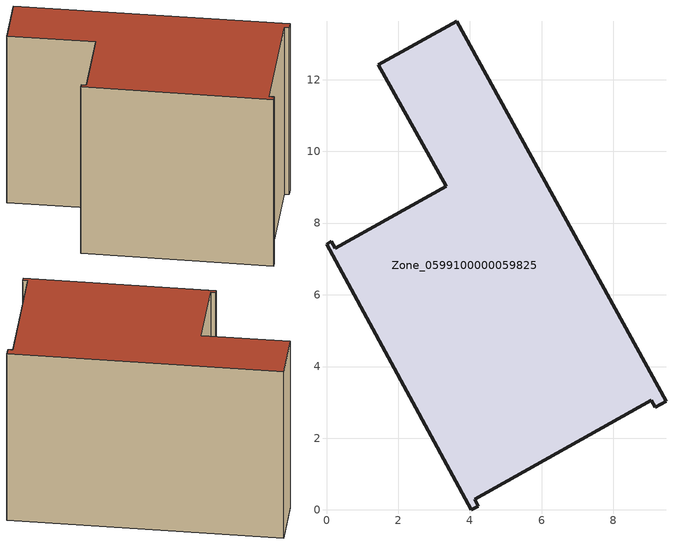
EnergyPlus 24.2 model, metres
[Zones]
Zone_0599100000059825
 floor ground (C_G): 3.63,13.63 9.47,3.03 9.17,2.86 9.06,3.05 4.13,0.29 4.23,0.1 4.04,0 0,7.41 0.14,7.49 0.24,7.29 3.34,9.02 1.45,12.41 z0
 wall outside (C_F): 4.04,0 4.23,0.1 4.13,0.29 9.06,3.05 9.17,2.86 9.47,3.03 3.63,13.63 1.45,12.41 3.34,9.02 0.24,7.29 0.14,7.49 0,7.41 4.04,0 z0:8.55
 roof outside (C_R): 3.34,9.02 0.24,7.29 0.14,7.49 0,7.41 4.04,0 4.23,0.1 4.13,0.29 9.06,3.05 9.17,2.86 9.47,3.03 3.63,13.63 1.45,12.41 z8.55
[BUILDING]
Pand.0599100000059825: North Axis=0; Terrain=City; Loads Convergence Tolerance Value=0.04; Temperature Convergence Tolerance Value=0.4; Solar Distribution=FullExterior; Maximum Number of Warmup Days=25; Minimum Number of Warmup Days=1
[Site:Location]
Rotterdam.The.Hague.AP_ZH_NLD Design_Conditions: Latitude=51.96; Longitude=4.45; Time Zone=1; Elevation=-4.5
[SITE:GROUNDTEMPERATURE:BUILDINGSURFACE]
18, 18, 18, 18, 18, 18, 18, 18, 18, 18, 18, 18
[MATERIAL] Thermal Absorptance=0.9; Solar Absorptance=0.7; Visible Absorptance=0.7
Name | Roughness | Thickness | Conductivity | Density | Specific Heat
G.TI.1965-1974 | MediumSmooth | 0.15 | 0.882353 | 540 | 1210
F.TI.1965-1974 | Rough | 0.3 | 0.697674 | 1920 | 840
R.TI.1965-1974 | MediumRough | 0.2 | 0.232558 | 1500 | 1000
[CONSTRUCTION]
C_G: G.TI.1965-1974
C_F: F.TI.1965-1974
C_R: R.TI.1965-1974
[ZONE]
Zone_0599100000059825: Type=1; Multiplier=1; Ceiling Height=Autocalculate; Volume=Autocalculate; Floor Area=autocalculate; Part of Total Floor Area=Yes
[ZONEINFILTRATION:DESIGNFLOWRATE]
Infil_Zone_0599100000059825: Zone or ZoneList or Space or SpaceList=Zone_0599100000059825; Schedule=AlwaysOn; Design Flow Rate Calculation Method=Flow/Area; Flow Rate per Floor Area=0.003; Constant Term Coefficient=1; Temperature Term Coefficient=0; Velocity Term Coefficient=0; Velocity Squared Term Coefficient=0
[HVACTEMPLATE:ZONE:IDEALLOADSAIRSYSTEM]
Zone_0599100000059825: Maximum Heating Supply Air Temperature=50; Minimum Cooling Supply Air Temperature=13; Maximum Heating Supply Air Humidity Ratio=0.0156; Minimum Cooling Supply Air Humidity Ratio=0.0077; Heating Limit=NoLimit; Cooling Limit=NoLimit; Dehumidification Control Type=ConstantSensibleHeatRatio; Cooling Sensible Heat Ratio=0.7; Dehumidification Setpoint=60; Humidification Control Type=None; Humidification Setpoint=30; Outdoor Air Method=None; Outdoor Air Flow Rate per Person=0.00944; Outdoor Air Flow Rate per Zone Floor Area=0; Outdoor Air Flow Rate per Zone=0; Demand Controlled Ventilation Type=None; Outdoor Air Economizer Type=NoEconomizer; Heat Recovery Type=None; Sensible Heat Recovery Effectiveness=0.7; Latent Heat Recovery Effectiveness=0.65
[ZONECONTROL:THERMOSTAT]
ThermostatControl_Zone_0599100000059825: Zone or ZoneList=Zone_0599100000059825; Control Type Schedule=DualSetpointControlType; Control 1=Thermostat_Zone_0599100000059825; Temperature Difference Between Cutout And Setpoint=0
[THERMOSTATSETPOINT:DUALSETPOINT]
Thermostat_Zone_0599100000059825: Heating Setpoint Temperature Schedule=HeatingSetpoint_Zone_0599100000059825; Cooling Setpoint Temperature Schedule=CoolingSetpoint_Zone_0599100000059825
[SCHEDULE:COMPACT]
HeatingSetpoint_Zone_0599100000059825: Through: 12/31, For: AllDays, Until: 24:00, 21
CoolingSetpoint_Zone_0599100000059825: Through: 12/31, For: AllDays, Until: 24:00, 24
DualSetpointControlType: Through: 12/31, For: AllDays, Until: 24:00, 4
AlwaysOn: Through: 12/31, For: AllDays, Until: 24:00, 1
